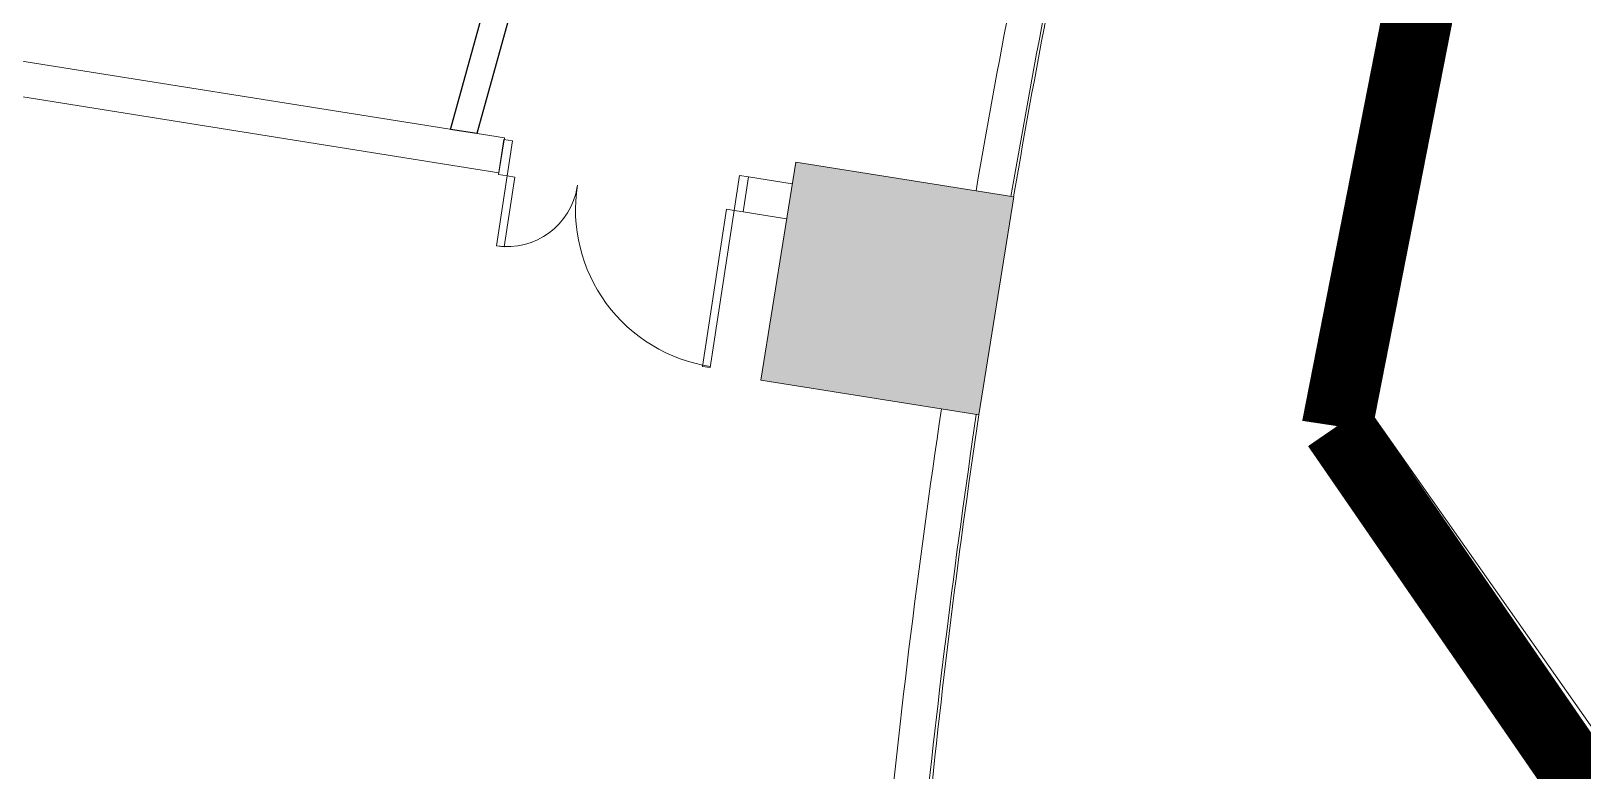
# Model space of a CAD drawing. Header units: centimetres. Extents: x 139057 to 200038, y 34824 to 80516.
# Drawn here: x 164628 to 165506, y 53328 to 53747 of the extents above; entities that cross this region are included whole.
import ezdxf

# ---------------------------------------------------------------- set-up
doc = ezdxf.new("R2010")
doc.units = ezdxf.units.CM
doc.header["$LTSCALE"] = 100
doc.linetypes.add('TRATTO-PUNTO', pattern=[1, 0.5, -0.25, 0, -0.25])
doc.layers.get('0').update_dxf_attribs({"lineweight": 0})
for name, color, linetype, lineweight in [('410_STRUTTURE_001-AM_0', 7, 'Continuous', 0), ('430_TAVOLATI_001-AM_0', 3, 'Continuous', 0), ('441_SERRAMENTI_001-AM_0', 1, 'Continuous', 0)]:
    doc.layers.add(name, color=color, linetype=linetype, lineweight=lineweight)
doc.layers.add('_s_09_Perimetro_proprietà', color=40, linetype='Continuous')
doc.layers.add('A-MCLS3-15', color=50, linetype='Continuous')

# ---------------------------------------------------------------- blocks, each defined once
blk = doc.blocks.new('FLPL-A-P1$0$FLPL-A-P1$0$leafmet')
at = {"color": 0, "linetype": 'ByBlock'}
blk.add_lwpolyline([(0, 0), (44, 0), (44, 1), (0, 1)], close=True, dxfattribs=at)

msp = doc.modelspace()

# ---------------------------------------------------------------- hatches: boundary and pattern name
at = {"layer": '410_STRUTTURE_001-AM_0'}
msp.add_hatch(color=256, dxfattribs=at).paths.add_polyline_path([(165164.33, 53529.94), (165184.03, 53653.37), (165060.59, 53673.07), (165040.89, 53549.64)])

# ---------------------------------------------------------------- linework, layer by layer
at = {"layer": '410_STRUTTURE_001-AM_0', "elevation": 0}
msp.add_lwpolyline([(165164.33, 53529.94), (165184.03, 53653.37), (165060.59, 53673.07), (165040.89, 53549.64)], close=True, dxfattribs=at)
at = {"layer": '430_TAVOLATI_001-AM_0'}
for p, q in [((165388.04, 53528.39, 0), (165569.82, 53269.64, 0)), ((165672.34, 53080.17, 0), (165367.07, 53523.58, 0))]:
    msp.add_line(p, q, dxfattribs=at)
at = {"layer": '430_TAVOLATI_001-AM_0', "elevation": 0}
for points in [[(164395.64, 53766.53), (164895.68, 53686.73), (164892.53, 53666.98), (164392.49, 53746.78)], [(165058.62, 53660.73), (165033.93, 53664.67), (165030.78, 53644.92), (165055.47, 53640.98)]]:
    msp.add_lwpolyline(points, dxfattribs=at)
at = {"layer": '430_TAVOLATI_001-AM_0'}
for centre, radius, start, end in [((170619.73, 52724.54, 0), 5313.09, 142.00115, 171.35052), ((170619.73, 52724.54, 0), 5293.09, 141.9324, 171.26488), ((170676.12, 52708.11, 0), 5594.48, 165.31973, 170.23698), ((170676.12, 52708.11, 0), 5574.48, 165.32219, 170.23448), ((170676.12, 52708.11, 0), 5572.98, 165.32238, 170.23429), ((170600.58, 52726.52, 0), 5516.82, 171.59077, 174.43865), ((170589.56, 52727.45, 0), 5485.78, 171.58597, 174.21293), ((169705.2, 52847.92, 0), 4591.82, 171.45832, 174.57671)]:
    msp.add_arc(centre, radius, start, end, dxfattribs=at)
at = {"layer": '441_SERRAMENTI_001-AM_0', "elevation": 0}
for points in [[(164892.39, 53665.97), (164897.34, 53665.24), (164900.35, 53685.07), (164895.41, 53685.82)], [(164901.69, 53664.58), (164895.62, 53625.04), (164891.28, 53625.7), (164897.34, 53665.24)], [(165028.86, 53665.52), (165033.8, 53664.76), (165030.78, 53644.91), (165025.84, 53645.67)]]:
    msp.add_lwpolyline(points, close=True, dxfattribs=at)
at = {"layer": '441_SERRAMENTI_001-AM_0'}
for centre, radius, start, end in [((164897.32, 53665.24, 0), 40, 261.28516, 351.28516), ((165025.94, 53646.31, 0), 90, 171.28515, 261.28516)]:
    msp.add_arc(centre, radius, start, end, dxfattribs=at)
at = {"layer": '_s_09_Perimetro_proprietà', "linetype": 'TRATTO-PUNTO', "ltscale": 200, "const_width": 40, "elevation": 0}
msp.add_lwpolyline([(167068.06, 53908.85), (167022.55, 53763.22), (166984.17, 53620.62), (166951.53, 53476.59), (166924.63, 53331.39), (166903.52, 53185.23), (166888.24, 53038.35), (166878.82, 52890.97), (166875.27, 52743.34), (166877.6, 52595.68), (166885.78, 52448.19), (166899.84, 52301.22), (166920.77, 52155.05), (166945.48, 52009.48), (166953.8, 51982.01), (166926.85, 51974.16), (166394.56, 51835.88), (166335.87, 51823.4), (165780.99, 51696.67, -0.048774), (165672.34, 52643.46), (165674.84, 53076.54), (165367.07, 53523.58, -0.128765), (166432.89, 55995.52)], format="xyb", dxfattribs=at)
at = {"layer": 'A-MCLS3-15', "ltscale": 5, "elevation": 0}
msp.add_lwpolyline([(164931.21, 53873.74), (164880.08, 53689.22), (164865.17, 53691.6), (164916.76, 53877.74)], dxfattribs=at)

# ---------------------------------------------------------------- block references
at = {"layer": '441_SERRAMENTI_001-AM_0', "xscale": -0.1, "yscale": 90.00000000004167, "zscale": 0.1, "rotation": 171.2851557619395}
msp.add_blockref('FLPL-A-P1$0$FLPL-A-P1$0$leafmet', (165021.49, 53646.34, 0), dxfattribs=at)

doc.saveas('drawing.dxf')
